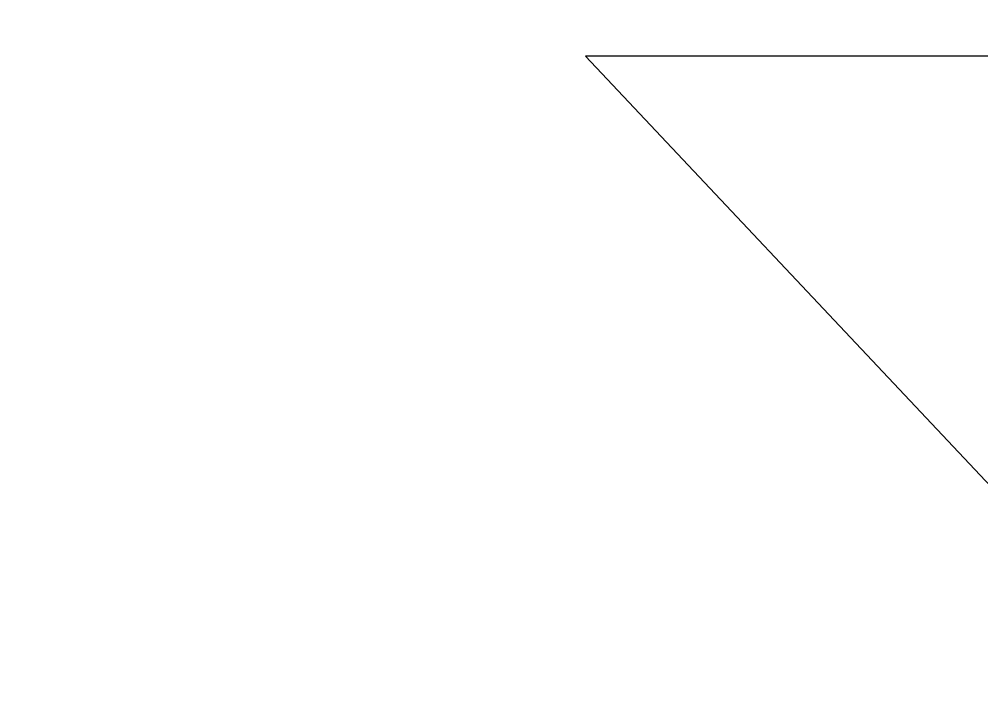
# Model space of a CAD drawing. Header units: millimetres. Extents: x -98 to 20, y -25 to 25.
# Drawn here: x -3.832 to -2.13, y 15.731 to 16.913 of the extents above; entities that cross this region are included whole.
import ezdxf

# ---------------------------------------------------------------- set-up
doc = ezdxf.new("R2010")
doc.units = ezdxf.units.MM
doc.header["$MEASUREMENT"] = 0
doc.layers.add('Layer 1', color=7, linetype='Continuous')

msp = doc.modelspace()

# ---------------------------------------------------------------- linework, layer by layer
at = {"layer": 'Layer 1', "color": 250, "lineweight": 18}
msp.add_open_spline([(-16.8224, 19.7584), (-16.8224, 19.7584), (16.9776, 19.7584), (16.9776, 19.7584), (18.6299, 19.7584), (19.9776, 18.4107), (19.9776, 16.7584), (19.9776, 16.7584), (19.9776, -17.0416), (19.9776, -17.0416), (19.9776, -18.6939), (18.6299, -20.0416), (16.9776, -20.0416), (16.9776, -20.0416), (-16.8224, -20.0416), (-16.8224, -20.0416), (-18.4747, -20.0416), (-19.8224, -18.6939), (-19.8224, -17.0416), (-19.8224, -17.0416), (-19.8224, 16.7584), (-19.8224, 16.7584), (-19.8224, 18.4107), (-18.4747, 19.7584), (-16.8224, 19.7584)], degree=3, knots=[0, 0, 0, 0, 0.125, 0.125, 0.125, 0.25, 0.25, 0.25, 0.375, 0.375, 0.375, 0.5, 0.5, 0.5, 0.625, 0.625, 0.625, 0.75, 0.75, 0.75, 0.875, 0.875, 0.875, 1, 1, 1, 1], dxfattribs=at)
at = {"layer": 'Layer 1', "color": 240}
msp.add_open_spline([(-2.8307, 16.8472), (-2.8307, 16.8472), (-1.2898, 16.8472), (-1.2898, 16.8472), (-1.2898, 16.8472), (-0.6496, 14.8052), (-0.6496, 14.8052), (-0.6496, 14.8052), (-0.9083, 14.8052), (-0.9083, 14.8052), (-0.9083, 14.8052), (-2.8307, 16.8472), (-2.8307, 16.8472)], degree=3, knots=[0, 0, 0, 0, 0.25, 0.25, 0.25, 0.5, 0.5, 0.5, 0.75, 0.75, 0.75, 1, 1, 1, 1], dxfattribs=at)

doc.saveas('drawing.dxf')
